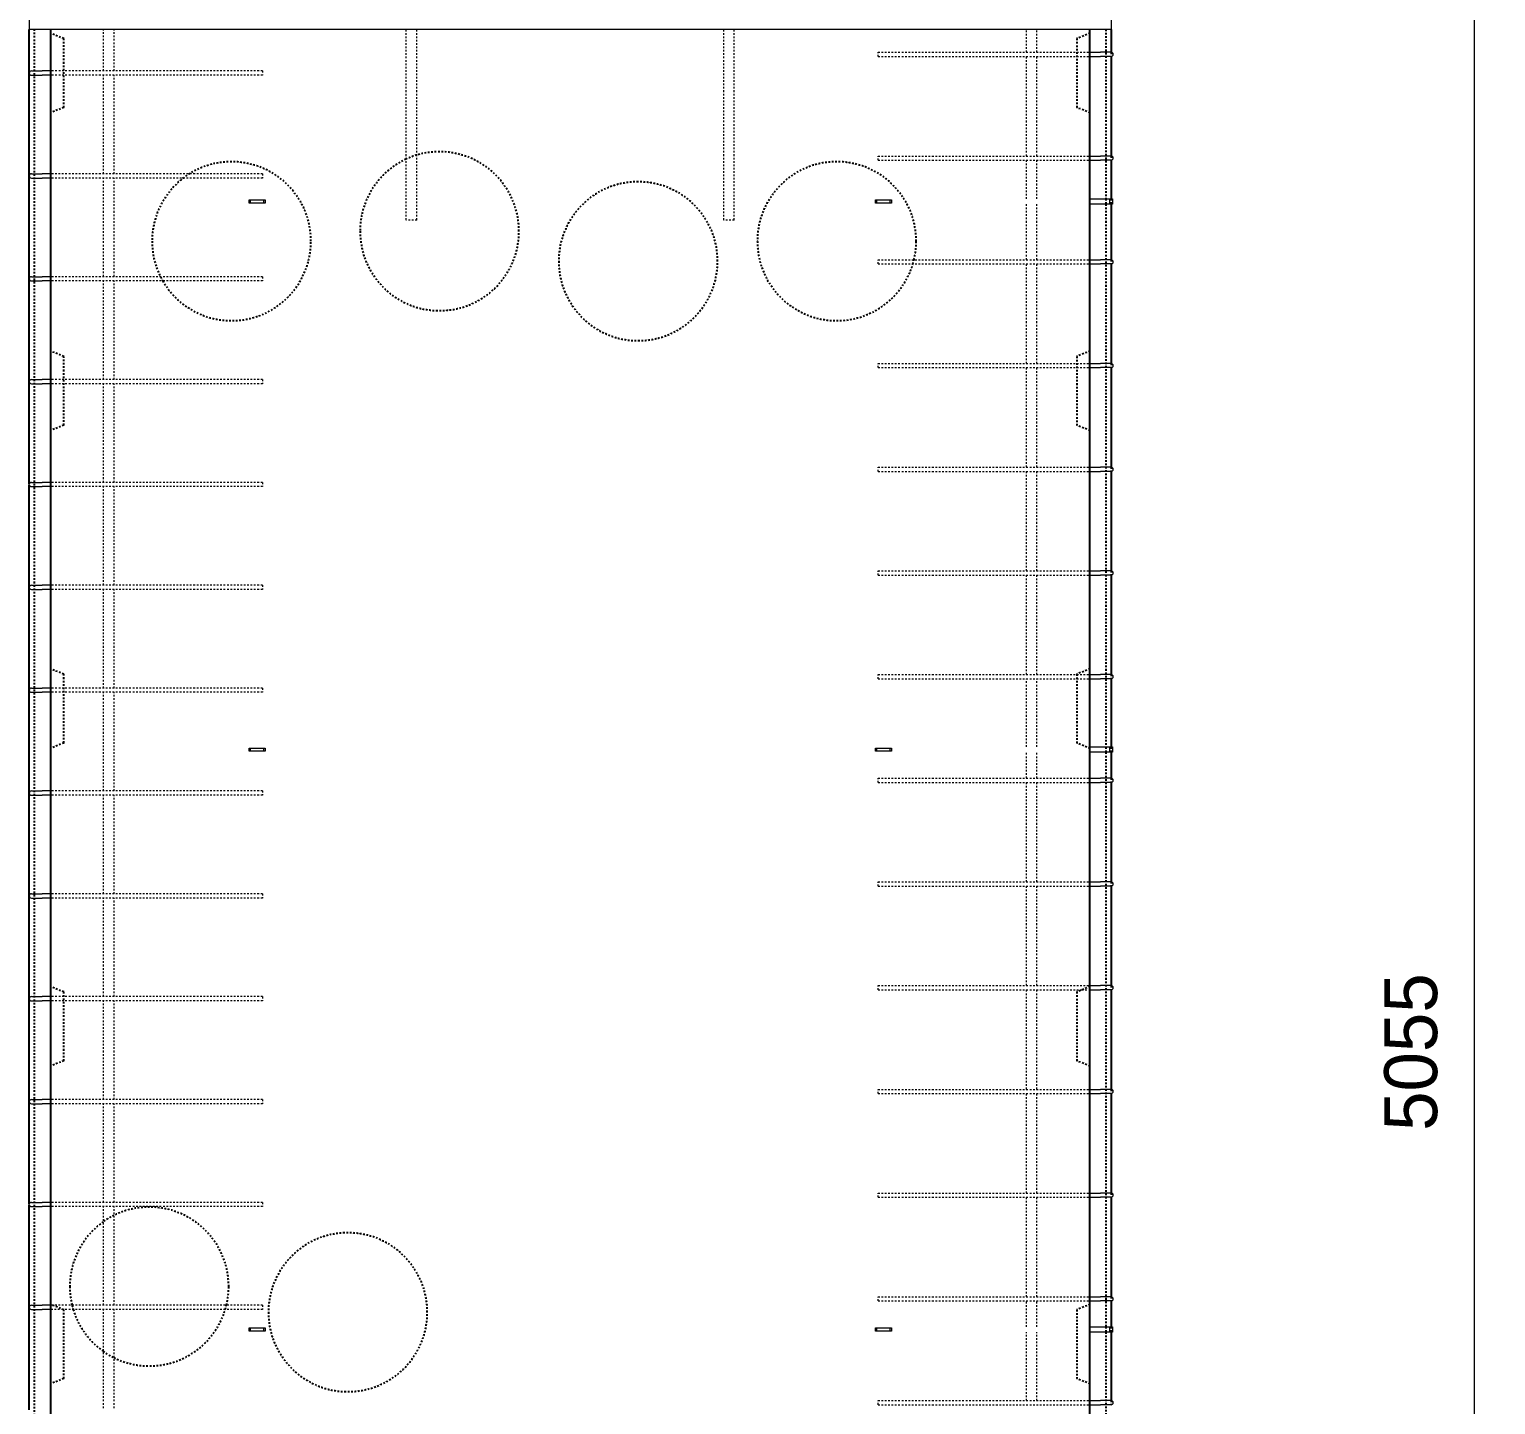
# Model space of a CAD drawing. Header units: millimetres. Extents: x -15811 to -4021, y -2230 to 7892.
# Drawn here: x -11948 to -9179, y 463 to 3060 of the extents above; entities that cross this region are included whole.
import ezdxf

# ---------------------------------------------------------------- set-up
doc = ezdxf.new("R2010")
doc.units = ezdxf.units.MM
doc.linetypes.add('Dash', pattern=[6.36, 3.18, -3.18])
for name, color, linetype, lineweight in [('A-ANNO-DIMS', 211, 'Continuous', 9), ('A-ANNO-DIMS-40', 211, 'Continuous', 9), ('A-GENM', 13, 'Continuous', 18), ('A-WALL', 113, 'Continuous', 25), ('A-WALL-HDLN', 110, 'Dash', 25), ('S-BEAM', 12, 'Continuous', 18), ('S-RBAR', 171, 'Continuous', 18)]:
    doc.layers.add(name, color=color, linetype=linetype, lineweight=lineweight)
doc.styles.add('Nirmala UI Semilight', font='NirmalaS.ttf', dxfattribs={"height": 100})
doc.dimstyles.new('Arrow_Filled_-_2_5_NI_UI', dxfattribs={"dimscale": 304.8, "dimtxt": 104.736395, "dimasz": 0.262467, "dimexe": 0.131234, "dimexo": 0.0625, "dimgap": 0.131234, "dimtad": 1, "dimdec": 4, "dimzin": 0, "dimdsep": 46, "dimtxsty": 'Nirmala UI Semilight', "dimblk1": 'OBLIQUE', "dimblk2": 'OBLIQUE', "dimsah": 1, "dimcen": 0.09, "dimazin": 0, "dimtfac": 1, "dimtdec": 4, "dimtix": 1, "dimtmove": 0, "dimatfit": 3, "dimfxl": 0.131234, "dimfxlon": 1, "dimtvp": 1, "dimtolj": 1, "dimtzin": 0, "dimarcsym": 2})

# ---------------------------------------------------------------- blocks, each defined once
blk = doc.blocks.new('M_Rectangular Corbel - M_Rectangular Corbel-1562977-Elevation Front')
at = {"layer": 'S-BEAM'}
for p, q in [((-11947.9, 3060), (-11947.9, 3310)), ((-11947.9, 3310), (-9905.4, 3310)), ((-9905.4, 3310), (-9905.4, 3060)), ((-9905.4, 3060), (-11947.9, 3060))]:
    blk.add_line(p, q, dxfattribs=at)
blk = doc.blocks.new('RR spread anchor face based - RR-SA-2_5-250-1726823-Elevation Front')
at = {"layer": 'A-GENM'}
for p, q in [((-9945.4, 1705), (-9907.9, 1705)), ((-9907.9, 1695), (-9945.4, 1695)), ((-9907.9, 1705), (-9902.9, 1705)), ((-9907.9, 1695), (-9907.9, 1705)), ((-9902.9, 1695), (-9907.9, 1695)), ((-9902.9, 1705), (-9902.9, 1695))]:
    blk.add_line(p, q, dxfattribs=at)
blk = doc.blocks.new('RR spread anchor face based - RR-SA-1_4-160-1726851-Elevation Front')
at = {"layer": 'A-GENM'}
for p, q in [((-11532.9, 608), (-11530.4, 608)), ((-11532.9, 602), (-11532.9, 608)), ((-11530.4, 602), (-11532.9, 602)), ((-11530.4, 608), (-11505.4, 608)), ((-11530.4, 602), (-11530.4, 608)), ((-11505.4, 602), (-11530.4, 602)), ((-11505.4, 608), (-11502.9, 608)), ((-11505.4, 602), (-11505.4, 608)), ((-11502.9, 602), (-11505.4, 602)), ((-11502.9, 608), (-11502.9, 602))]:
    blk.add_line(p, q, dxfattribs=at)
blk = doc.blocks.new('DIMBLOCK75-Elevation Front')
at = {"layer": 'A-ANNO-DIMS-40'}
for p, q in [((-9219.4, 3660), (-9259.4, 3700)), ((-9219.4, 3660), (-9259.4, 3660)), ((-9219.4, -1395), (-9219.4, 3660)), ((-9219.4, 3660), (-9179.4, 3620)), ((-9219.4, 3660), (-9179.4, 3660)), ((-9219.4, -1395), (-9259.4, -1355)), ((-9219.4, -1395), (-9259.4, -1395)), ((-9219.4, -1395), (-9179.4, -1435)), ((-9219.4, -1395), (-9179.4, -1395))]:
    blk.add_line(p, q, dxfattribs=at)
at = {"layer": 'A-ANNO-DIMS-40', "color": 0, "insert": (-9389.9, 980.2), "char_height": 100, "width": 365.625, "attachment_point": 1, "rotation": 90, "line_spacing_factor": 1.142579, "style": 'Nirmala UI Semilight'}
blk.add_mtext('5055', dxfattribs=at)
blk = doc.blocks.new('_Oblique')
at = {"color": 0, "linetype": 'ByBlock', "lineweight": -2}
blk.add_line((-0.5, -0.5), (0.5, 0.5), dxfattribs=at)

msp = doc.modelspace()

# ---------------------------------------------------------------- linework, layer by layer
at = {"layer": 'A-WALL'}
for p, q in [((-11947.9305, 2977.78007), (-11947.9305, 3060)), ((-11907.9305, 3060), (-11907.9305, -1395)), ((-9945.4305, -1395), (-9945.4305, 3060)), ((-9905.4305, 3060), (-9905.4305, 3016.6)), ((-9905.4305, 3008.6), (-9905.4305, 2820.8)), ((-11947.9305, 2783.58007), (-11947.9305, 2977.01993)), ((-9905.4305, 2812.8), (-9905.4305, 2740)), ((-11947.9305, 2589.38007), (-11947.9305, 2782.81993)), ((-9905.4305, 2730), (-9905.4305, 2625)), ((-9905.4305, 2617), (-9905.4305, 2429.2)), ((-11947.9305, 2395.18007), (-11947.9305, 2588.61993)), ((-9905.4305, 2421.2), (-9905.4305, 2233.4)), ((-11947.9305, 2200.98007), (-11947.9305, 2394.41993)), ((-9905.4305, 2225.4), (-9905.4305, 2037.6)), ((-11947.9305, 2006.78007), (-11947.9305, 2200.21993)), ((-9905.4305, 2029.6), (-9905.4305, 1841.8)), ((-11947.9305, 1812.58007), (-11947.9305, 2006.01993)), ((-9905.4305, 1833.8), (-9905.4305, 1705)), ((-11947.9305, 1618.38007), (-11947.9305, 1811.81993)), ((-9905.4305, 1695), (-9905.4305, 1646)), ((-9905.4305, 1638), (-9905.4305, 1450.2)), ((-11947.9305, 1424.18007), (-11947.9305, 1617.61993)), ((-9905.4305, 1442.2), (-9905.4305, 1254.4)), ((-11947.9305, 1229.98007), (-11947.9305, 1423.41993)), ((-9905.4305, 1246.4), (-9905.4305, 1058.6)), ((-11947.9305, 1035.78007), (-11947.9305, 1229.21993)), ((-11947.9305, 841.58007), (-11947.9305, 1035.01993)), ((-9905.4305, 1050.6), (-9905.4305, 862.8)), ((-11947.9305, 647.38007), (-11947.9305, 840.81993)), ((-9905.4305, 854.8), (-9905.4305, 667)), ((-11947.9305, 453.18007), (-11947.9305, 646.61993)), ((-9905.4305, 659), (-9905.4305, 610)), ((-9905.4305, 600), (-9905.4305, 471.2))]:
    msp.add_line(p, q, dxfattribs=at)
at = {"layer": 'A-WALL-HDLN'}
for p, q in [((-11937.92792, -1395), (-11937.92792, 3059.95039)), ((-11882.9305, 3042.5), (-11907.88089, 3052.48016)), ((-9945.48011, 3052.48016), (-9970.4305, 3042.5)), ((-9915.43308, 3059.95039), (-9915.43308, 2740.04961)), ((-11882.9305, 2912.5), (-11882.9305, 3042.5)), ((-9970.4305, 3042.5), (-9970.4305, 2912.5)), ((-9905.4305, 3016.55039), (-9905.4305, 3008.64961)), ((-11882.9305, 2912.5), (-11907.88089, 2902.51984)), ((-9945.48011, 2902.51984), (-9970.4305, 2912.5)), ((-9905.4305, 2820.75039), (-9905.4305, 2812.84961)), ((-9915.43308, 2739.95039), (-9915.43308, 2730.04961)), ((-9915.43308, 2729.95039), (-9915.43308, 1705.04961)), ((-9905.4305, 2739.95039), (-9905.4305, 2730.04961)), ((-9905.4305, 2624.95039), (-9905.4305, 2617.04961)), ((-11882.9305, 2442.5), (-11907.88089, 2452.48016)), ((-11882.9305, 2312.5), (-11882.9305, 2442.5)), ((-9945.48011, 2452.48016), (-9970.4305, 2442.5)), ((-9970.4305, 2442.5), (-9970.4305, 2312.5)), ((-9905.4305, 2429.15039), (-9905.4305, 2421.24961)), ((-11882.9305, 2312.5), (-11907.88089, 2302.51984)), ((-9945.48011, 2302.51984), (-9970.4305, 2312.5)), ((-9905.4305, 2233.35039), (-9905.4305, 2225.44961)), ((-9905.4305, 2037.55039), (-9905.4305, 2029.64961)), ((-11882.9305, 1842.5), (-11907.88089, 1852.48016)), ((-11882.9305, 1712.5), (-11882.9305, 1842.5)), ((-9945.48011, 1852.48016), (-9970.4305, 1842.5)), ((-9970.4305, 1842.5), (-9970.4305, 1712.5)), ((-9905.4305, 1841.75039), (-9905.4305, 1833.84961)), ((-11882.9305, 1712.5), (-11907.88089, 1702.51984)), ((-9945.48011, 1702.51984), (-9970.4305, 1712.5)), ((-9915.43308, 1704.95039), (-9915.43308, 1695.04961)), ((-9915.43308, 1694.95039), (-9915.43308, 610.04961)), ((-9905.4305, 1704.95039), (-9905.4305, 1695.04961)), ((-9905.4305, 1645.95039), (-9905.4305, 1638.04961)), ((-9905.4305, 1450.15039), (-9905.4305, 1442.24961)), ((-11882.9305, 1242.5), (-11907.88089, 1252.48016)), ((-9945.48011, 1252.48016), (-9970.4305, 1242.5)), ((-9905.4305, 1254.35039), (-9905.4305, 1246.44961)), ((-11882.9305, 1112.5), (-11882.9305, 1242.5)), ((-9970.4305, 1242.5), (-9970.4305, 1112.5)), ((-11882.9305, 1112.5), (-11907.88089, 1102.51984)), ((-9945.48011, 1102.51984), (-9970.4305, 1112.5)), ((-9905.4305, 1058.55039), (-9905.4305, 1050.64961)), ((-9905.4305, 862.75039), (-9905.4305, 854.84961)), ((-9905.4305, 666.95039), (-9905.4305, 659.04961)), ((-11882.9305, 642.5), (-11907.88089, 652.48016)), ((-11882.9305, 512.5), (-11882.9305, 642.5)), ((-9945.48011, 652.48016), (-9970.4305, 642.5)), ((-9970.4305, 642.5), (-9970.4305, 512.5)), ((-9915.43308, 609.95039), (-9915.43308, 600.04961)), ((-9905.4305, 609.95039), (-9905.4305, 600.04961)), ((-9915.43308, 599.95039), (-9915.43308, -424.95039)), ((-11882.9305, 512.5), (-11907.88089, 502.51984)), ((-9945.48011, 502.51984), (-9970.4305, 512.5)), ((-9905.4305, 471.15039), (-9905.4305, 463.24961))]:
    msp.add_line(p, q, dxfattribs=at)
for centre, start, end in [((-11173.4305, 2678.87644), 0, 106.71138535), ((-11566.14808, 2659.97768), 0, 121.65612125), ((-11173.4305, 2678.87644), 115.0450528, 180), ((-11173.4305, 2678.87644), 106.75252406, 115.00391409), ((-10423.4305, 2659.97768), 0, 180), ((-11566.14808, 2659.97768), 126.75257792, 180), ((-11566.14808, 2659.97768), 121.71855493, 126.69014424), ((-10798.4305, 2622.18017), 0, 180), ((-11566.14808, 2659.97768), 180, 206.65316629), ((-11566.14808, 2659.97768), 210, 0), ((-11173.4305, 2678.87644), 180, 0), ((-10423.4305, 2659.97768), 180, 343.25672948), ((-10423.4305, 2659.97768), 346.50482831, 0), ((-10798.4305, 2622.18017), 180, 0), ((-10423.4305, 2659.97768), 343.2978682, 346.46649313), ((-11566.14808, 2659.97768), 206.69430501, 209.97017779), ((-11721.50995, 686.29837), 0, 116.42216286), ((-11721.50995, 686.29837), 125.53828171, 180), ((-11721.50995, 686.29837), 116.46330158, 125.49037466), ((-11346.50995, 637.77556), 0, 180), ((-11721.50995, 686.29837), 180, 193.61907362), ((-11721.50995, 686.29837), 346.38092638, 0), ((-11721.50995, 686.29837), 193.6574088, 196.83509495), ((-11721.50995, 686.29837), 196.87623367, 234.46171829), ((-11721.50995, 686.29837), 243.57783714, 343.12376633), ((-11721.50995, 686.29837), 343.16490505, 346.3425912), ((-11346.50995, 637.77556), 180, 0), ((-11721.50995, 686.29837), 234.50962534, 243.53669842)]:
    msp.add_arc(centre, 150, start, end, dxfattribs=at)
at = {"layer": 'S-RBAR', "linetype": 'Dash'}
for p, q in [((-11807.9305, 2981.4), (-11807.9305, 3060)), ((-11787.9305, 2981.4), (-11787.9305, 3060)), ((-11236.4305, 2700), (-11236.4305, 3060)), ((-11216.4305, 2700), (-11216.4305, 3060)), ((-10636.9305, 2700), (-10636.9305, 3060)), ((-10616.9305, 2700), (-10616.9305, 3060)), ((-10065.4305, 3016.6), (-10065.4305, 3060)), ((-10045.4305, 3016.6), (-10045.4305, 3060)), ((-10345.4305, 3016.6), (-9970.48011, 3016.6)), ((-10345.4305, 3008.6), (-10345.4305, 3016.6)), ((-10345.4305, 3008.6), (-9970.48011, 3008.6)), ((-10065.4305, 2820.8), (-10065.4305, 3008.6)), ((-10045.4305, 2820.8), (-10045.4305, 3008.6)), ((-9970.38089, 3016.6), (-9945.48011, 3016.6)), ((-9970.38089, 3008.6), (-9945.48011, 3008.6)), ((-11882.98011, 2981.4), (-11907.88089, 2981.4)), ((-11882.98011, 2973.4), (-11907.88089, 2973.4)), ((-11507.9305, 2981.4), (-11882.88089, 2981.4)), ((-11507.9305, 2973.4), (-11882.88089, 2973.4)), ((-11807.9305, 2787.2), (-11807.9305, 2973.4)), ((-11787.9305, 2787.2), (-11787.9305, 2973.4)), ((-11507.9305, 2981.4), (-11507.9305, 2973.4)), ((-10345.4305, 2820.8), (-9945.48011, 2820.8)), ((-10345.4305, 2812.8), (-10345.4305, 2820.8)), ((-10345.4305, 2812.8), (-9945.48011, 2812.8)), ((-10065.4305, 2740), (-10065.4305, 2812.8)), ((-10045.4305, 2740), (-10045.4305, 2812.8)), ((-11507.9305, 2787.2), (-11907.88089, 2787.2)), ((-11507.9305, 2779.2), (-11907.88089, 2779.2)), ((-11807.9305, 2593), (-11807.9305, 2779.2)), ((-11787.9305, 2593), (-11787.9305, 2779.2)), ((-11507.9305, 2787.2), (-11507.9305, 2779.2)), ((-10065.4305, 2625), (-10065.4305, 2730)), ((-10045.4305, 2625), (-10045.4305, 2730)), ((-11216.4305, 2700), (-11236.4305, 2700)), ((-10616.9305, 2700), (-10636.9305, 2700)), ((-10345.4305, 2625), (-9945.48011, 2625)), ((-10345.4305, 2617), (-10345.4305, 2625)), ((-10345.4305, 2617), (-9945.48011, 2617)), ((-10065.4305, 2429.2), (-10065.4305, 2617)), ((-10045.4305, 2429.2), (-10045.4305, 2617)), ((-11507.9305, 2593), (-11907.88089, 2593)), ((-11507.9305, 2585), (-11907.88089, 2585)), ((-11807.9305, 2398.8), (-11807.9305, 2585)), ((-11787.9305, 2398.8), (-11787.9305, 2585)), ((-11507.9305, 2593), (-11507.9305, 2585)), ((-10345.4305, 2429.2), (-9970.48011, 2429.2)), ((-10345.4305, 2421.2), (-10345.4305, 2429.2)), ((-10345.4305, 2421.2), (-9970.48011, 2421.2)), ((-10065.4305, 2233.4), (-10065.4305, 2421.2)), ((-10045.4305, 2233.4), (-10045.4305, 2421.2)), ((-9970.38089, 2429.2), (-9945.48011, 2429.2)), ((-9970.38089, 2421.2), (-9945.48011, 2421.2)), ((-11882.98011, 2398.8), (-11907.88089, 2398.8)), ((-11882.98011, 2390.8), (-11907.88089, 2390.8)), ((-11507.9305, 2398.8), (-11882.88089, 2398.8)), ((-11507.9305, 2390.8), (-11882.88089, 2390.8)), ((-11807.9305, 2204.6), (-11807.9305, 2390.8)), ((-11787.9305, 2204.6), (-11787.9305, 2390.8)), ((-11507.9305, 2398.8), (-11507.9305, 2390.8)), ((-10345.4305, 2233.4), (-9945.48011, 2233.4)), ((-10345.4305, 2225.4), (-10345.4305, 2233.4)), ((-10345.4305, 2225.4), (-9945.48011, 2225.4)), ((-10065.4305, 2037.6), (-10065.4305, 2225.4)), ((-10045.4305, 2037.6), (-10045.4305, 2225.4)), ((-11507.9305, 2204.6), (-11907.88089, 2204.6)), ((-11507.9305, 2196.6), (-11907.88089, 2196.6)), ((-11807.9305, 2010.4), (-11807.9305, 2196.6)), ((-11787.9305, 2010.4), (-11787.9305, 2196.6)), ((-11507.9305, 2204.6), (-11507.9305, 2196.6)), ((-10345.4305, 2037.6), (-9945.48011, 2037.6)), ((-10345.4305, 2029.6), (-10345.4305, 2037.6)), ((-10345.4305, 2029.6), (-9945.48011, 2029.6)), ((-10065.4305, 1841.8), (-10065.4305, 2029.6)), ((-10045.4305, 1841.8), (-10045.4305, 2029.6)), ((-11507.9305, 2010.4), (-11907.88089, 2010.4)), ((-11507.9305, 2002.4), (-11907.88089, 2002.4)), ((-11807.9305, 1816.2), (-11807.9305, 2002.4)), ((-11787.9305, 1816.2), (-11787.9305, 2002.4)), ((-11507.9305, 2010.4), (-11507.9305, 2002.4)), ((-10345.4305, 1841.8), (-9970.48011, 1841.8)), ((-10345.4305, 1833.8), (-10345.4305, 1841.8)), ((-10345.4305, 1833.8), (-9970.48011, 1833.8)), ((-10065.4305, 1705), (-10065.4305, 1833.8)), ((-10045.4305, 1705), (-10045.4305, 1833.8)), ((-9970.38089, 1841.8), (-9945.48011, 1841.8)), ((-9970.38089, 1833.8), (-9945.48011, 1833.8)), ((-11882.98011, 1816.2), (-11907.88089, 1816.2)), ((-11882.98011, 1808.2), (-11907.88089, 1808.2)), ((-11507.9305, 1816.2), (-11882.88089, 1816.2)), ((-11507.9305, 1808.2), (-11882.88089, 1808.2)), ((-11807.9305, 1622), (-11807.9305, 1808.2)), ((-11787.9305, 1622), (-11787.9305, 1808.2)), ((-11507.9305, 1816.2), (-11507.9305, 1808.2)), ((-10065.4305, 1646), (-10065.4305, 1695)), ((-10045.4305, 1646), (-10045.4305, 1695)), ((-10345.4305, 1646), (-9945.48011, 1646)), ((-10345.4305, 1638), (-10345.4305, 1646)), ((-10345.4305, 1638), (-9945.48011, 1638)), ((-10065.4305, 1450.2), (-10065.4305, 1638)), ((-10045.4305, 1450.2), (-10045.4305, 1638)), ((-11507.9305, 1622), (-11907.88089, 1622)), ((-11507.9305, 1614), (-11907.88089, 1614)), ((-11807.9305, 1427.8), (-11807.9305, 1614)), ((-11787.9305, 1427.8), (-11787.9305, 1614)), ((-11507.9305, 1622), (-11507.9305, 1614)), ((-10345.4305, 1450.2), (-9945.48011, 1450.2)), ((-10345.4305, 1442.2), (-10345.4305, 1450.2)), ((-10345.4305, 1442.2), (-9945.48011, 1442.2)), ((-10065.4305, 1254.4), (-10065.4305, 1442.2)), ((-10045.4305, 1254.4), (-10045.4305, 1442.2)), ((-11507.9305, 1427.8), (-11907.88089, 1427.8)), ((-11507.9305, 1419.8), (-11907.88089, 1419.8)), ((-11807.9305, 1233.6), (-11807.9305, 1419.8)), ((-11787.9305, 1233.6), (-11787.9305, 1419.8)), ((-11507.9305, 1427.8), (-11507.9305, 1419.8)), ((-10345.4305, 1254.4), (-9945.48011, 1254.4)), ((-10345.4305, 1246.4), (-10345.4305, 1254.4)), ((-10345.4305, 1246.4), (-9960.80572, 1246.4)), ((-10065.4305, 1058.6), (-10065.4305, 1246.4)), ((-10045.4305, 1058.6), (-10045.4305, 1246.4)), ((-9960.55528, 1246.4), (-9945.48011, 1246.4)), ((-11882.98011, 1233.6), (-11907.88089, 1233.6)), ((-11882.98011, 1225.6), (-11907.88089, 1225.6)), ((-11507.9305, 1233.6), (-11882.88089, 1233.6)), ((-11507.9305, 1225.6), (-11882.88089, 1225.6)), ((-11807.9305, 1039.4), (-11807.9305, 1225.6)), ((-11787.9305, 1039.4), (-11787.9305, 1225.6)), ((-11507.9305, 1233.6), (-11507.9305, 1225.6)), ((-10345.4305, 1058.6), (-9945.48011, 1058.6)), ((-10345.4305, 1050.6), (-10345.4305, 1058.6)), ((-11507.9305, 1039.4), (-11907.88089, 1039.4)), ((-11507.9305, 1031.4), (-11907.88089, 1031.4)), ((-11807.9305, 845.2), (-11807.9305, 1031.4)), ((-11787.9305, 845.2), (-11787.9305, 1031.4)), ((-11507.9305, 1039.4), (-11507.9305, 1031.4)), ((-10345.4305, 1050.6), (-9945.48011, 1050.6)), ((-10065.4305, 862.8), (-10065.4305, 1050.6)), ((-10045.4305, 862.8), (-10045.4305, 1050.6)), ((-10345.4305, 862.8), (-9945.48011, 862.8)), ((-10345.4305, 854.8), (-10345.4305, 862.8)), ((-11507.9305, 845.2), (-11907.88089, 845.2)), ((-11507.9305, 837.2), (-11907.88089, 837.2)), ((-11807.9305, 651), (-11807.9305, 837.2)), ((-11787.9305, 651), (-11787.9305, 837.2)), ((-11507.9305, 845.2), (-11507.9305, 837.2)), ((-10345.4305, 854.8), (-9945.48011, 854.8)), ((-10065.4305, 667), (-10065.4305, 854.8)), ((-10045.4305, 667), (-10045.4305, 854.8)), ((-10345.4305, 667), (-9945.48011, 667)), ((-10345.4305, 659), (-10345.4305, 667)), ((-11904.30572, 651), (-11907.88089, 651)), ((-11884.30572, 643), (-11907.88089, 643)), ((-11507.9305, 651), (-11904.05528, 651)), ((-11507.9305, 643), (-11884.05528, 643)), ((-11807.9305, 456.8), (-11807.9305, 643)), ((-11787.9305, 456.8), (-11787.9305, 643)), ((-11507.9305, 651), (-11507.9305, 643)), ((-10345.4305, 659), (-9945.48011, 659)), ((-10065.4305, 610), (-10065.4305, 659)), ((-10045.4305, 610), (-10045.4305, 659)), ((-10065.4305, 471.2), (-10065.4305, 600)), ((-10045.4305, 471.2), (-10045.4305, 600)), ((-10345.4305, 471.2), (-9945.48011, 471.2)), ((-10345.4305, 463.2), (-10345.4305, 471.2)), ((-10345.4305, 463.2), (-9945.48011, 463.2))]:
    msp.add_line(p, q, dxfattribs=at)
at = {"layer": 'S-RBAR'}
for p, q in [((-9945.4305, 3016.6), (-9925.4305, 3016.6)), ((-9945.4305, 3008.6), (-9925.4305, 3008.6)), ((-9905.4305, 3016.6), (-9925.4305, 3016.6)), ((-9905.4305, 3008.6), (-9925.4305, 3008.6)), ((-11943.9305, 2981.4), (-11923.9305, 2981.4)), ((-11943.9305, 2973.4), (-11923.9305, 2973.4)), ((-11907.9305, 2981.4), (-11923.9305, 2981.4)), ((-11907.9305, 2973.4), (-11923.9305, 2973.4)), ((-9945.4305, 2820.8), (-9925.4305, 2820.8)), ((-9945.4305, 2812.8), (-9925.4305, 2812.8)), ((-9905.4305, 2820.8), (-9925.4305, 2820.8)), ((-9905.4305, 2812.8), (-9925.4305, 2812.8)), ((-11943.9305, 2787.2), (-11923.9305, 2787.2)), ((-11943.9305, 2779.2), (-11923.9305, 2779.2)), ((-11907.9305, 2787.2), (-11923.9305, 2787.2)), ((-11907.9305, 2779.2), (-11923.9305, 2779.2)), ((-9945.4305, 2625), (-9925.4305, 2625)), ((-9945.4305, 2617), (-9925.4305, 2617)), ((-9905.4305, 2625), (-9925.4305, 2625)), ((-9905.4305, 2617), (-9925.4305, 2617)), ((-11943.9305, 2593), (-11923.9305, 2593)), ((-11943.9305, 2585), (-11923.9305, 2585)), ((-11907.9305, 2593), (-11923.9305, 2593)), ((-11907.9305, 2585), (-11923.9305, 2585)), ((-9945.4305, 2429.2), (-9925.4305, 2429.2)), ((-9945.4305, 2421.2), (-9925.4305, 2421.2)), ((-9905.4305, 2429.2), (-9925.4305, 2429.2)), ((-9905.4305, 2421.2), (-9925.4305, 2421.2)), ((-11943.9305, 2398.8), (-11923.9305, 2398.8)), ((-11943.9305, 2390.8), (-11923.9305, 2390.8)), ((-11907.9305, 2398.8), (-11923.9305, 2398.8)), ((-11907.9305, 2390.8), (-11923.9305, 2390.8)), ((-9945.4305, 2233.4), (-9925.4305, 2233.4)), ((-9945.4305, 2225.4), (-9925.4305, 2225.4)), ((-9905.4305, 2233.4), (-9925.4305, 2233.4)), ((-9905.4305, 2225.4), (-9925.4305, 2225.4)), ((-11943.9305, 2204.6), (-11923.9305, 2204.6)), ((-11943.9305, 2196.6), (-11923.9305, 2196.6)), ((-11907.9305, 2204.6), (-11923.9305, 2204.6)), ((-11907.9305, 2196.6), (-11923.9305, 2196.6)), ((-9945.4305, 2037.6), (-9925.4305, 2037.6)), ((-9945.4305, 2029.6), (-9925.4305, 2029.6)), ((-9905.4305, 2037.6), (-9925.4305, 2037.6)), ((-9905.4305, 2029.6), (-9925.4305, 2029.6)), ((-11943.9305, 2010.4), (-11923.9305, 2010.4)), ((-11943.9305, 2002.4), (-11923.9305, 2002.4)), ((-11907.9305, 2010.4), (-11923.9305, 2010.4)), ((-11907.9305, 2002.4), (-11923.9305, 2002.4)), ((-9945.4305, 1841.8), (-9925.4305, 1841.8)), ((-9945.4305, 1833.8), (-9925.4305, 1833.8)), ((-9905.4305, 1841.8), (-9925.4305, 1841.8)), ((-9905.4305, 1833.8), (-9925.4305, 1833.8)), ((-11943.9305, 1816.2), (-11923.9305, 1816.2)), ((-11943.9305, 1808.2), (-11923.9305, 1808.2)), ((-11907.9305, 1816.2), (-11923.9305, 1816.2)), ((-11907.9305, 1808.2), (-11923.9305, 1808.2)), ((-9945.4305, 1646), (-9925.4305, 1646)), ((-9945.4305, 1638), (-9925.4305, 1638)), ((-9905.4305, 1646), (-9925.4305, 1646)), ((-9905.4305, 1638), (-9925.4305, 1638)), ((-11943.9305, 1622), (-11923.9305, 1622)), ((-11943.9305, 1614), (-11923.9305, 1614)), ((-11907.9305, 1622), (-11923.9305, 1622)), ((-11907.9305, 1614), (-11923.9305, 1614)), ((-9945.4305, 1450.2), (-9925.4305, 1450.2)), ((-9945.4305, 1442.2), (-9925.4305, 1442.2)), ((-9905.4305, 1450.2), (-9925.4305, 1450.2)), ((-9905.4305, 1442.2), (-9925.4305, 1442.2)), ((-11943.9305, 1427.8), (-11923.9305, 1427.8)), ((-11943.9305, 1419.8), (-11923.9305, 1419.8)), ((-11907.9305, 1427.8), (-11923.9305, 1427.8)), ((-11907.9305, 1419.8), (-11923.9305, 1419.8)), ((-9945.4305, 1254.4), (-9925.4305, 1254.4)), ((-9945.4305, 1246.4), (-9925.4305, 1246.4)), ((-9905.4305, 1254.4), (-9925.4305, 1254.4)), ((-9905.4305, 1246.4), (-9925.4305, 1246.4)), ((-11943.9305, 1233.6), (-11923.9305, 1233.6)), ((-11943.9305, 1225.6), (-11923.9305, 1225.6)), ((-11907.9305, 1233.6), (-11923.9305, 1233.6)), ((-11907.9305, 1225.6), (-11923.9305, 1225.6)), ((-9945.4305, 1058.6), (-9925.4305, 1058.6)), ((-9905.4305, 1058.6), (-9925.4305, 1058.6)), ((-11943.9305, 1039.4), (-11923.9305, 1039.4)), ((-11943.9305, 1031.4), (-11923.9305, 1031.4)), ((-11907.9305, 1039.4), (-11923.9305, 1039.4)), ((-11907.9305, 1031.4), (-11923.9305, 1031.4)), ((-9945.4305, 1050.6), (-9925.4305, 1050.6)), ((-9905.4305, 1050.6), (-9925.4305, 1050.6)), ((-9945.4305, 862.8), (-9925.4305, 862.8)), ((-9905.4305, 862.8), (-9925.4305, 862.8)), ((-11943.9305, 845.2), (-11923.9305, 845.2)), ((-11943.9305, 837.2), (-11923.9305, 837.2)), ((-11907.9305, 845.2), (-11923.9305, 845.2)), ((-11907.9305, 837.2), (-11923.9305, 837.2)), ((-9945.4305, 854.8), (-9925.4305, 854.8)), ((-9905.4305, 854.8), (-9925.4305, 854.8)), ((-9945.4305, 667), (-9925.4305, 667)), ((-9905.4305, 667), (-9925.4305, 667)), ((-11943.9305, 651), (-11923.9305, 651)), ((-11943.9305, 643), (-11923.9305, 643)), ((-11907.9305, 651), (-11923.9305, 651)), ((-11907.9305, 643), (-11923.9305, 643)), ((-9945.4305, 659), (-9925.4305, 659)), ((-9905.4305, 659), (-9925.4305, 659)), ((-9945.4305, 471.2), (-9925.4305, 471.2)), ((-9905.4305, 471.2), (-9925.4305, 471.2)), ((-9945.4305, 463.2), (-9925.4305, 463.2)), ((-9905.4305, 463.2), (-9925.4305, 463.2))]:
    msp.add_line(p, q, dxfattribs=at)
for centre, start, end in [((-9905.4305, 3012.6), 270, 90), ((-11943.9305, 2977.4), 90, 270), ((-9905.4305, 2816.8), 270, 90), ((-11943.9305, 2783.2), 90, 270), ((-9905.4305, 2621), 270, 90), ((-11943.9305, 2589), 90, 270), ((-9905.4305, 2425.2), 270, 90), ((-11943.9305, 2394.8), 90, 270), ((-9905.4305, 2229.4), 270, 90), ((-11943.9305, 2200.6), 90, 270), ((-9905.4305, 2033.6), 270, 90), ((-11943.9305, 2006.4), 90, 270), ((-9905.4305, 1837.8), 270, 90), ((-11943.9305, 1812.2), 90, 270), ((-9905.4305, 1642), 270, 90), ((-11943.9305, 1618), 90, 270), ((-9905.4305, 1446.2), 270, 90), ((-11943.9305, 1423.8), 90, 270), ((-9905.4305, 1250.4), 270, 90), ((-11943.9305, 1229.6), 90, 270), ((-9905.4305, 1054.6), 270, 90), ((-11943.9305, 1035.4), 90, 270), ((-9905.4305, 858.8), 270, 90), ((-11943.9305, 841.2), 90, 270), ((-9905.4305, 663), 270, 90), ((-11943.9305, 647), 90, 270), ((-9905.4305, 467.2), 270, 90)]:
    msp.add_arc(centre, 4, start, end, dxfattribs=at)

# ---------------------------------------------------------------- block references
at = {"layer": 'A-GENM'}
for name, p in [('RR spread anchor face based - RR-SA-1_4-160-1726851-Elevation Front', (0, 2130)), ('RR spread anchor face based - RR-SA-1_4-160-1726851-Elevation Front', (1182.5, 2130)), ('RR spread anchor face based - RR-SA-2_5-250-1726823-Elevation Front', (0, 1035)), ('RR spread anchor face based - RR-SA-1_4-160-1726851-Elevation Front', (0, 1095)), ('RR spread anchor face based - RR-SA-1_4-160-1726851-Elevation Front', (1182.5, 1095)), ('RR spread anchor face based - RR-SA-2_5-250-1726823-Elevation Front', (0, 0)), ('RR spread anchor face based - RR-SA-2_5-250-1726823-Elevation Front', (0, -1095)), ('RR spread anchor face based - RR-SA-1_4-160-1726851-Elevation Front', (0, 0)), ('RR spread anchor face based - RR-SA-1_4-160-1726851-Elevation Front', (1182.5, 0))]:
    msp.add_blockref(name, p, dxfattribs=at)
at = {"layer": 'S-BEAM'}
msp.add_blockref('M_Rectangular Corbel - M_Rectangular Corbel-1562977-Elevation Front', (0, 0), dxfattribs=at)

# ---------------------------------------------------------------- dimensions: what is measured, and where the dimension line sits
at = {"layer": 'A-ANNO-DIMS'}
dim = msp.add_linear_dim(base=(-9219.41925, 3660), p1=(-9259.41925, -1395), p2=(-9259.41925, 3660), angle=90, dimstyle='Arrow_Filled_-_2_5_NI_UI', override={"dimpost": '<>', "dimfxl": 5055}, dxfattribs=at)
dim.commit()
dim.dimension.update_dxf_attribs({"geometry": 'DIMBLOCK75-Elevation Front', "text_midpoint": (-9311.09289, 1132.5)})

doc.saveas('drawing.dxf')
